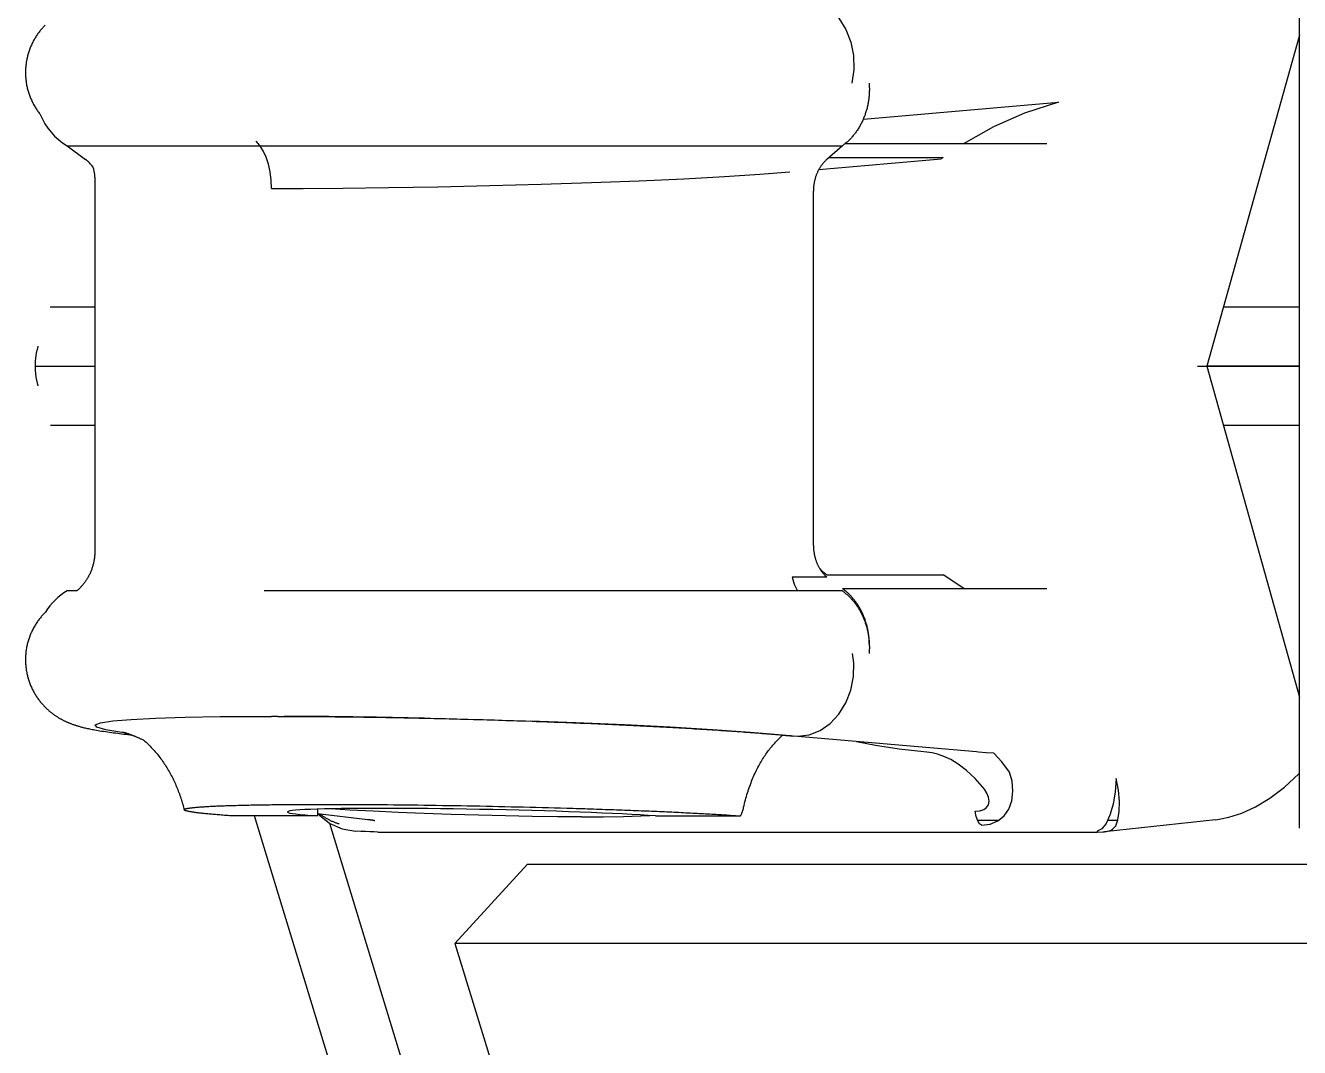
# Model space of a CAD drawing. Header units: millimetres. Extents: x 1084702 to 1166801, y 36632 to 124519.
# Drawn here: x 1098526 to 1098622.6, y 57763.4 to 57840.8 of the extents above; entities that cross this region are included whole.
import ezdxf

# ---------------------------------------------------------------- set-up
doc = ezdxf.new("R2010")
doc.units = ezdxf.units.MM
doc.header["$LTSCALE"] = 250
doc.linetypes.add('CENTER', pattern=[3, 2.5, -0.25, 0, -0.25])
doc.layers.get('0').update_dxf_attribs({"color": 255})

# ---------------------------------------------------------------- blocks, each defined once
blk = doc.blocks.new('PK65002M m platform_top')
at = {"linetype": 'Continuous'}
for p, q in [((-10405.421, 3631.677), (-10392.898, 3590.745)), ((-10408.082, 3600.402), (-10416.735, 3628.687)), ((-10398.569, 3591.281), (-10409.551, 3627.177)), ((-10475.925, 3600.402), (-10408.082, 3600.402)), ((-10408.082, 3600.402), (-10413.589, 3594.402)), ((-10413.589, 3594.402), (-10481.432, 3594.402)), ((-10465.702, 3591.031), (-10457.29, 3591.939)), ((-10402.24, 3591.965), (-10456.737, 3591.965)), ((-10472.067, 3591.676), (-10472.067, 3521.676)), ((-10457.532, 3591.066), (-10458.305, 3591.066)), ((-10447.671, 3591.066), (-10449.286, 3591.066)), ((-10423.286, 3590.745), (-10429.714, 3590.745)), ((-10399.295, 3591.326), (-10399.299, 3591.327)), ((-10399.277, 3591.321), (-10399.291, 3591.325)), ((-10398.386, 3591.135), (-10398.216, 3591.038)), ((-10398.216, 3591.038), (-10397.724, 3590.575)), ((-10397.675, 3590.227), (-10397.675, 3590.745)), ((-10397.675, 3590.745), (-10391.247, 3590.745)), ((-10415.626, 3590.126), (-10416.089, 3590.139)), ((-10415.161, 3590.113), (-10415.626, 3590.126)), ((-10414.694, 3590.1), (-10415.161, 3590.113)), ((-10414.224, 3590.088), (-10414.694, 3590.1)), ((-10413.755, 3590.076), (-10414.224, 3590.088)), ((-10413.284, 3590.064), (-10413.755, 3590.076)), ((-10412.812, 3590.053), (-10413.284, 3590.064)), ((-10412.339, 3590.042), (-10412.812, 3590.053)), ((-10411.866, 3590.031), (-10412.339, 3590.042)), ((-10411.391, 3590.021), (-10411.866, 3590.031)), ((-10410.916, 3590.011), (-10411.391, 3590.021)), ((-10410.442, 3590.001), (-10410.916, 3590.011)), ((-10409.967, 3589.991), (-10410.442, 3590.001)), ((-10409.492, 3589.982), (-10409.967, 3589.991)), ((-10409.018, 3589.973), (-10409.492, 3589.982)), ((-10408.544, 3589.965), (-10409.018, 3589.973)), ((-10408.071, 3589.957), (-10408.544, 3589.965)), ((-10407.599, 3589.949), (-10408.071, 3589.957)), ((-10407.128, 3589.941), (-10407.599, 3589.949)), ((-10406.659, 3589.934), (-10407.128, 3589.941)), ((-10406.192, 3589.927), (-10406.659, 3589.934)), ((-10405.726, 3589.921), (-10406.192, 3589.927)), ((-10405.262, 3589.915), (-10405.726, 3589.921)), ((-10404.801, 3589.909), (-10405.262, 3589.915)), ((-10404.342, 3589.904), (-10404.801, 3589.909)), ((-10403.885, 3589.899), (-10404.342, 3589.904)), ((-10403.432, 3589.894), (-10403.885, 3589.899)), ((-10402.981, 3589.89), (-10403.432, 3589.894)), ((-10397.739, 3590.576), (-10397.814, 3590.678)), ((-10447.595, 3585.901), (-10433.755, 3584.701)), ((-10433.635, 3584.689), (-10433.714, 3584.697)), ((-10433.467, 3584.673), (-10433.635, 3584.689)), ((-10433.468, 3584.686), (-10433.634, 3584.694)), ((-10433.468, 3584.673), (-10433.468, 3584.686)), ((-10433.468, 3584.671), (-10432.608, 3584.591)), ((-10433.293, 3584.656), (-10433.467, 3584.673)), ((-10432.608, 3584.591), (-10431.676, 3584.515)), ((-10383.152, 3584.461), (-10382.852, 3584.424)), ((-10383.051, 3584.433), (-10383.088, 3584.443)), ((-10383.017, 3584.424), (-10383.051, 3584.433)), ((-10382.987, 3584.416), (-10383.017, 3584.424)), ((-10382.961, 3584.41), (-10382.987, 3584.416)), ((-10382.94, 3584.405), (-10382.961, 3584.41)), ((-10382.923, 3584.401), (-10382.94, 3584.405)), ((-10382.911, 3584.398), (-10382.923, 3584.401)), ((-10382.905, 3584.397), (-10382.911, 3584.398)), ((-10382.905, 3584.397), (-10382.905, 3584.397)), ((-10413.091, 3583.541), (-10413.425, 3583.552)), ((-10409.086, 3583.419), (-10409.479, 3583.43)), ((-10405.753, 3583.337), (-10402.128, 3583.268)), ((-10405.373, 3583.329), (-10405.753, 3583.337)), ((-10402.128, 3583.268), (-10398.546, 3583.222)), ((-10401.732, 3583.262), (-10402.074, 3583.267)), ((-10398.506, 3583.221), (-10395.136, 3583.201)), ((-10394.667, 3583.2), (-10394.196, 3583.2)), ((-10381.217, 3583.693), (-10382.164, 3583.549)), ((-10465.037, 3556.676), (-10472.067, 3581.757)), ((-10438.864, 3575.38), (-10438.952, 3575.387)), ((-10437.44, 3573.529), (-10452.929, 3573.529)), ((-10446.646, 3573.529), (-10445.066, 3572.486)), ((-10437.44, 3573.699), (-10434.037, 3573.699)), ((-10434.037, 3573.699), (-10393.635, 3573.699)), ((-10379.433, 3573.699), (-10378.691, 3573.699)), ((-10436.259, 3572.486), (-10445.066, 3572.486)), ((-10436.259, 3572.656), (-10433.625, 3572.656)), ((-10380.798, 3542.643), (-10380.798, 3570.709)), ((-10435.24, 3570.255), (-10435.24, 3543.422)), ((-10472.067, 3561.176), (-10466.298, 3561.176)), ((-10380.798, 3561.177), (-10377.429, 3561.177)), ((-10472.067, 3531.595), (-10465.037, 3556.676)), ((-10472.067, 3556.676), (-10465.037, 3556.676)), ((-10465.037, 3556.676), (-10472.067, 3556.676)), ((-10465.037, 3556.675), (-10465.032, 3556.676)), ((-10464.331, 3556.676), (-10465.032, 3556.676)), ((-10376.297, 3556.677), (-10380.798, 3556.677)), ((-10466.298, 3552.176), (-10472.067, 3552.176)), ((-10377.426, 3552.177), (-10380.798, 3552.177)), ((-10435.661, 3541.77), (-10444.913, 3540.967)), ((-10445.066, 3540.866), (-10444.913, 3540.967)), ((-10436.434, 3540.866), (-10445.066, 3540.866)), ((-10437.44, 3539.978), (-10436.259, 3541.021)), ((-10378.691, 3539.978), (-10380.084, 3541.021)), ((-10437.642, 3539.823), (-10452.929, 3539.823)), ((-10437.265, 3539.978), (-10437.44, 3539.978)), ((-10393.635, 3539.978), (-10437.265, 3539.978)), ((-10393.319, 3539.978), (-10393.635, 3539.978)), ((-10379.767, 3539.978), (-10393.319, 3539.978)), ((-10378.691, 3539.978), (-10379.767, 3539.978)), ((-10439.024, 3537.958), (-10453.807, 3536.676))]:
    blk.add_line(p, q, dxfattribs=at)
for points in [[(-10457.898, 3591.746), (-10458.142, 3591.49), (-10458.316, 3591.038), (-10458.411, 3590.416), (-10458.421, 3589.657), (-10458.347, 3588.802), (-10458.191, 3587.898)], [(-10458.191, 3587.898), (-10458.109, 3588.912), (-10457.944, 3589.859), (-10457.709, 3590.678), (-10457.419, 3591.315), (-10457.092, 3591.729), (-10456.75, 3591.893)], [(-10457.29, 3591.939), (-10457.459, 3591.916), (-10457.646, 3591.873), (-10457.802, 3591.814), (-10457.897, 3591.746)], [(-10456.737, 3591.965), (-10457.159, 3591.951), (-10457.29, 3591.939)], [(-10456.515, 3591.965), (-10456.702, 3591.96), (-10456.793, 3591.949), (-10456.823, 3591.934), (-10456.807, 3591.915), (-10456.75, 3591.893)], [(-10402.24, 3591.965), (-10401.961, 3591.96), (-10401.646, 3591.949), (-10401.314, 3591.934), (-10400.947, 3591.915), (-10400.546, 3591.893)], [(-10397.814, 3590.678), (-10398.611, 3591.315), (-10399.542, 3591.729), (-10400.546, 3591.893)], [(-10465.702, 3591.031), (-10465.847, 3591.013), (-10466.724, 3590.842), (-10467.693, 3590.526), (-10468.739, 3590.046), (-10469.829, 3589.391), (-10470.926, 3588.563), (-10472.007, 3587.56)], [(-10447.968, 3591.439), (-10448.633, 3591.359), (-10449.218, 3591.121), (-10449.693, 3590.738), (-10450.041, 3590.237), (-10450.27, 3589.605), (-10450.354, 3588.873), (-10450.289, 3588.119), (-10450.107, 3587.418)], [(-10447.968, 3591.439), (-10447.823, 3591.347), (-10447.691, 3591.127), (-10447.581, 3590.795), (-10447.501, 3590.372)], [(-10429.714, 3590.745), (-10429.732, 3590.713), (-10429.749, 3590.681), (-10429.766, 3590.649), (-10429.782, 3590.616), (-10429.797, 3590.583), (-10429.812, 3590.549), (-10429.827, 3590.515), (-10429.841, 3590.481), (-10429.854, 3590.447), (-10429.867, 3590.412), (-10429.879, 3590.377), (-10429.891, 3590.342), (-10429.902, 3590.306), (-10429.913, 3590.271), (-10429.923, 3590.235), (-10429.932, 3590.198), (-10429.941, 3590.162), (-10429.949, 3590.125), (-10429.957, 3590.088)], [(-10416.089, 3590.139), (-10416.549, 3590.152), (-10416.778, 3590.159), (-10417.006, 3590.165), (-10417.234, 3590.172), (-10417.46, 3590.179), (-10417.686, 3590.186), (-10417.911, 3590.193), (-10418.135, 3590.2), (-10418.358, 3590.208), (-10418.58, 3590.215), (-10418.801, 3590.222), (-10419.021, 3590.23), (-10419.24, 3590.237), (-10419.458, 3590.244), (-10419.675, 3590.252), (-10419.891, 3590.259), (-10420.106, 3590.267), (-10420.32, 3590.275), (-10420.533, 3590.282), (-10420.744, 3590.29), (-10420.954, 3590.298), (-10421.163, 3590.306), (-10421.371, 3590.314), (-10421.577, 3590.322), (-10421.783, 3590.33), (-10421.986, 3590.338), (-10422.189, 3590.346), (-10422.39, 3590.354), (-10422.59, 3590.362), (-10422.788, 3590.37), (-10422.985, 3590.378), (-10423.181, 3590.386), (-10423.375, 3590.395), (-10423.568, 3590.403), (-10423.759, 3590.411), (-10423.948, 3590.42), (-10424.136, 3590.428), (-10424.323, 3590.437), (-10424.507, 3590.445), (-10424.691, 3590.454), (-10424.872, 3590.462), (-10425.052, 3590.471), (-10425.23, 3590.479), (-10425.407, 3590.488), (-10425.582, 3590.497), (-10425.755, 3590.505), (-10425.926, 3590.514), (-10426.096, 3590.523), (-10426.264, 3590.532), (-10426.43, 3590.54), (-10426.594, 3590.549), (-10426.757, 3590.558), (-10426.917, 3590.567), (-10427.076, 3590.575), (-10427.233, 3590.584), (-10427.388, 3590.593), (-10427.541, 3590.602), (-10427.692, 3590.611), (-10427.841, 3590.62), (-10427.988, 3590.629), (-10428.133, 3590.638), (-10428.276, 3590.647), (-10428.417, 3590.655), (-10428.556, 3590.664), (-10428.693, 3590.673), (-10428.828, 3590.682), (-10428.961, 3590.691), (-10429.092, 3590.7), (-10429.221, 3590.709), (-10429.347, 3590.718), (-10429.472, 3590.727), (-10429.594, 3590.736), (-10429.714, 3590.745)], [(-10417.67, 3590.807), (-10419.349, 3590.8), (-10420.851, 3590.779), (-10422.157, 3590.744), (-10422.841, 3590.714)], [(-10417.67, 3590.807), (-10415.849, 3590.8), (-10413.921, 3590.779), (-10411.912, 3590.744), (-10409.856, 3590.696), (-10407.789, 3590.636), (-10405.751, 3590.565), (-10403.773, 3590.484), (-10401.887, 3590.393), (-10400.127, 3590.296), (-10398.661, 3590.202)], [(-10401.867, 3591.058), (-10401.906, 3591.065), (-10401.923, 3591.068), (-10401.938, 3591.07), (-10401.952, 3591.073), (-10401.964, 3591.075), (-10401.975, 3591.077), (-10401.984, 3591.079), (-10401.992, 3591.08), (-10401.999, 3591.082), (-10402.004, 3591.083), (-10402.008, 3591.084), (-10402.011, 3591.084), (-10402.013, 3591.085), (-10402.013, 3591.085)], [(-10397.675, 3590.569), (-10401.48, 3591.007), (-10401.522, 3591.012), (-10401.562, 3591.017), (-10401.601, 3591.021), (-10401.638, 3591.026), (-10401.672, 3591.031), (-10401.706, 3591.035), (-10401.737, 3591.039), (-10401.767, 3591.043), (-10401.794, 3591.047), (-10401.82, 3591.051), (-10401.844, 3591.055), (-10401.867, 3591.058)], [(-10397.862, 3590.591), (-10397.892, 3590.615), (-10397.939, 3590.652), (-10397.987, 3590.688), (-10398.035, 3590.723), (-10398.082, 3590.757), (-10398.128, 3590.789), (-10398.174, 3590.819), (-10398.22, 3590.849), (-10398.268, 3590.879), (-10398.316, 3590.909), (-10398.366, 3590.938), (-10398.416, 3590.967), (-10398.467, 3590.995), (-10398.519, 3591.023), (-10398.572, 3591.05), (-10398.626, 3591.077), (-10398.681, 3591.103), (-10398.736, 3591.128), (-10398.79, 3591.152), (-10398.844, 3591.174), (-10398.897, 3591.196), (-10398.95, 3591.216), (-10399.004, 3591.236), (-10399.058, 3591.254), (-10399.112, 3591.272), (-10399.167, 3591.289), (-10399.222, 3591.305), (-10399.277, 3591.321)], [(-10391.247, 3590.745), (-10391.119, 3590.736), (-10390.993, 3590.727), (-10390.869, 3590.718), (-10390.747, 3590.709), (-10390.627, 3590.7), (-10390.509, 3590.691), (-10390.393, 3590.682), (-10390.28, 3590.673), (-10390.169, 3590.664), (-10390.06, 3590.655), (-10389.953, 3590.647), (-10389.848, 3590.638), (-10389.745, 3590.629), (-10389.645, 3590.62), (-10389.547, 3590.611), (-10389.451, 3590.602), (-10389.358, 3590.593), (-10389.267, 3590.584), (-10389.178, 3590.575), (-10389.091, 3590.567), (-10389.007, 3590.558), (-10388.925, 3590.549), (-10388.845, 3590.54), (-10388.767, 3590.532), (-10388.692, 3590.523), (-10388.62, 3590.514), (-10388.549, 3590.505), (-10388.482, 3590.497), (-10388.416, 3590.488), (-10388.353, 3590.479), (-10388.292, 3590.471), (-10388.234, 3590.462), (-10388.178, 3590.454), (-10388.124, 3590.445), (-10388.073, 3590.437), (-10388.025, 3590.428), (-10387.978, 3590.42), (-10387.935, 3590.411), (-10387.893, 3590.403), (-10387.854, 3590.395), (-10387.818, 3590.386), (-10387.784, 3590.378), (-10387.753, 3590.37), (-10387.724, 3590.362), (-10387.697, 3590.354), (-10387.673, 3590.346), (-10387.652, 3590.338), (-10387.633, 3590.33), (-10387.616, 3590.322), (-10387.602, 3590.314), (-10387.59, 3590.306), (-10387.581, 3590.298), (-10387.575, 3590.29), (-10387.571, 3590.282)], [(-10447.501, 3590.372), (-10447.851, 3590.345), (-10448.143, 3590.251), (-10448.36, 3590.097), (-10448.495, 3589.892), (-10448.548, 3589.631), (-10448.508, 3589.329), (-10448.382, 3589.015), (-10448.195, 3588.723)], [(-10429.957, 3590.088), (-10429.989, 3589.947), (-10430.022, 3589.807), (-10430.056, 3589.668), (-10430.092, 3589.531), (-10430.129, 3589.395), (-10430.167, 3589.26), (-10430.206, 3589.126), (-10430.246, 3588.994), (-10430.288, 3588.863), (-10430.331, 3588.733), (-10430.375, 3588.605), (-10430.42, 3588.478), (-10430.466, 3588.352), (-10430.513, 3588.228), (-10430.561, 3588.105), (-10430.61, 3587.983), (-10430.661, 3587.864), (-10430.712, 3587.745), (-10430.764, 3587.628), (-10430.817, 3587.513), (-10430.871, 3587.399), (-10430.926, 3587.287), (-10430.981, 3587.176), (-10431.038, 3587.067), (-10431.095, 3586.959), (-10431.153, 3586.853), (-10431.212, 3586.749), (-10431.271, 3586.646), (-10431.332, 3586.545), (-10431.393, 3586.445), (-10431.455, 3586.347), (-10431.517, 3586.251), (-10431.58, 3586.156), (-10431.644, 3586.063), (-10431.708, 3585.971), (-10431.773, 3585.882), (-10431.839, 3585.793), (-10431.904, 3585.706), (-10431.971, 3585.622), (-10432.038, 3585.538), (-10432.105, 3585.456), (-10432.173, 3585.376), (-10432.241, 3585.298), (-10432.31, 3585.221), (-10432.379, 3585.146), (-10432.448, 3585.072), (-10432.518, 3585), (-10432.589, 3584.93), (-10432.66, 3584.86), (-10432.731, 3584.793), (-10432.802, 3584.727), (-10432.874, 3584.663), (-10432.921, 3584.622)], [(-10398.279, 3589.867), (-10398.481, 3589.867), (-10398.684, 3589.867), (-10398.888, 3589.868), (-10399.094, 3589.868), (-10399.301, 3589.868), (-10399.509, 3589.869), (-10399.718, 3589.869), (-10399.928, 3589.87), (-10400.14, 3589.871), (-10400.352, 3589.872), (-10400.566, 3589.873), (-10400.781, 3589.874), (-10400.996, 3589.875), (-10401.213, 3589.876), (-10401.431, 3589.878), (-10401.65, 3589.879), (-10401.869, 3589.881), (-10402.09, 3589.882), (-10402.312, 3589.884), (-10402.534, 3589.886), (-10402.757, 3589.888), (-10402.981, 3589.89)], [(-10388.474, 3590.088), (-10388.542, 3590.082), (-10388.612, 3590.076), (-10388.684, 3590.07), (-10388.759, 3590.064), (-10388.836, 3590.059), (-10388.915, 3590.053), (-10388.997, 3590.047), (-10389.081, 3590.042), (-10389.168, 3590.037), (-10389.256, 3590.031), (-10389.347, 3590.026), (-10389.44, 3590.021), (-10389.536, 3590.016), (-10389.633, 3590.011), (-10389.733, 3590.006), (-10389.836, 3590.001), (-10389.94, 3589.996), (-10390.047, 3589.991), (-10390.156, 3589.987), (-10390.267, 3589.982), (-10390.38, 3589.978), (-10390.495, 3589.973), (-10390.613, 3589.969), (-10390.732, 3589.965), (-10390.854, 3589.961), (-10390.978, 3589.957), (-10391.104, 3589.953), (-10391.232, 3589.949), (-10391.362, 3589.945), (-10391.494, 3589.941), (-10391.628, 3589.938), (-10391.765, 3589.934), (-10391.903, 3589.931), (-10392.043, 3589.927), (-10392.185, 3589.924), (-10392.33, 3589.921), (-10392.476, 3589.918), (-10392.624, 3589.915), (-10392.774, 3589.912), (-10392.926, 3589.909), (-10393.08, 3589.906), (-10393.235, 3589.904), (-10393.393, 3589.901), (-10393.552, 3589.899), (-10393.713, 3589.896), (-10393.876, 3589.894), (-10394.041, 3589.892), (-10394.208, 3589.89), (-10394.376, 3589.888), (-10394.546, 3589.886), (-10394.717, 3589.884), (-10394.891, 3589.882), (-10395.066, 3589.881), (-10395.243, 3589.879), (-10395.421, 3589.878), (-10395.601, 3589.876), (-10395.783, 3589.875), (-10395.966, 3589.874), (-10396.15, 3589.873), (-10396.337, 3589.872), (-10396.524, 3589.871), (-10396.714, 3589.87), (-10396.904, 3589.869), (-10397.097, 3589.869), (-10397.29, 3589.868), (-10397.485, 3589.868), (-10397.682, 3589.868), (-10397.879, 3589.867), (-10398.079, 3589.867), (-10398.279, 3589.867)], [(-10387.571, 3590.282), (-10387.569, 3590.275), (-10387.57, 3590.267), (-10387.574, 3590.259), (-10387.58, 3590.252), (-10387.588, 3590.244), (-10387.599, 3590.237), (-10387.613, 3590.23), (-10387.629, 3590.222), (-10387.648, 3590.215), (-10387.669, 3590.208), (-10387.692, 3590.2), (-10387.718, 3590.193), (-10387.747, 3590.186), (-10387.778, 3590.179), (-10387.812, 3590.172), (-10387.848, 3590.165), (-10387.886, 3590.159), (-10387.927, 3590.152), (-10387.971, 3590.145), (-10388.017, 3590.139), (-10388.066, 3590.132), (-10388.117, 3590.126), (-10388.17, 3590.119), (-10388.226, 3590.113), (-10388.284, 3590.106), (-10388.345, 3590.1), (-10388.408, 3590.094), (-10388.474, 3590.088)], [(-10384.526, 3585.028), (-10384.598, 3585.091), (-10384.679, 3585.164), (-10384.759, 3585.239), (-10384.838, 3585.314), (-10384.917, 3585.391), (-10384.995, 3585.469), (-10385.072, 3585.549), (-10385.148, 3585.63), (-10385.223, 3585.712), (-10385.298, 3585.795), (-10385.372, 3585.88), (-10385.445, 3585.965), (-10385.517, 3586.052), (-10385.588, 3586.14), (-10385.658, 3586.229), (-10385.727, 3586.319), (-10385.796, 3586.411), (-10385.863, 3586.503), (-10385.93, 3586.596), (-10385.995, 3586.691), (-10386.06, 3586.786), (-10386.123, 3586.882), (-10386.185, 3586.979), (-10386.247, 3587.078), (-10386.307, 3587.177), (-10386.367, 3587.276), (-10386.425, 3587.377), (-10386.482, 3587.479), (-10386.538, 3587.581), (-10386.593, 3587.684), (-10386.647, 3587.788), (-10386.7, 3587.892), (-10386.751, 3587.998), (-10386.802, 3588.104), (-10386.851, 3588.21), (-10386.899, 3588.317), (-10386.946, 3588.425), (-10386.992, 3588.533), (-10387.037, 3588.641), (-10387.081, 3588.751), (-10387.123, 3588.86), (-10387.165, 3588.97), (-10387.205, 3589.081), (-10387.244, 3589.191), (-10387.282, 3589.303), (-10387.319, 3589.414), (-10387.354, 3589.526), (-10387.389, 3589.638), (-10387.422, 3589.75), (-10387.454, 3589.863), (-10387.485, 3589.975), (-10387.515, 3590.088)], [(-10448.195, 3588.723), (-10447.507, 3587.912), (-10446.843, 3587.29), (-10446.219, 3586.821), (-10445.643, 3586.476), (-10445.121, 3586.233), (-10444.652, 3586.069), (-10444.229, 3585.969), (-10443.846, 3585.918)], [(-10450.107, 3587.418), (-10449.505, 3586.635), (-10448.914, 3585.995)], [(-10448.914, 3585.995), (-10448.336, 3585.958), (-10447.739, 3585.914), (-10447.596, 3585.901)], [(-10443.846, 3585.918), (-10441.75, 3585.692), (-10439.941, 3585.402), (-10438.496, 3585.122)], [(-10383.088, 3584.443), (-10383.128, 3584.455), (-10383.15, 3584.461), (-10383.172, 3584.467), (-10383.194, 3584.474), (-10383.218, 3584.481), (-10383.242, 3584.488), (-10383.266, 3584.496), (-10383.292, 3584.504), (-10383.318, 3584.512), (-10383.344, 3584.521), (-10383.371, 3584.53), (-10383.399, 3584.539), (-10383.428, 3584.549), (-10383.457, 3584.559), (-10383.486, 3584.569), (-10383.516, 3584.58), (-10383.547, 3584.591), (-10383.578, 3584.603), (-10383.611, 3584.615), (-10383.643, 3584.627), (-10383.677, 3584.64), (-10383.711, 3584.653), (-10383.745, 3584.667), (-10383.781, 3584.681), (-10383.817, 3584.695), (-10383.854, 3584.711), (-10383.891, 3584.726), (-10383.929, 3584.742), (-10383.968, 3584.759), (-10384.008, 3584.776), (-10384.048, 3584.794), (-10384.089, 3584.813), (-10384.131, 3584.832), (-10384.174, 3584.852), (-10384.217, 3584.873), (-10384.262, 3584.894), (-10384.307, 3584.916), (-10384.353, 3584.939), (-10384.4, 3584.963), (-10384.449, 3584.987), (-10384.498, 3585.013), (-10384.526, 3585.028)], [(-10434.058, 3584.713), (-10434.923, 3584.601), (-10435.754, 3584.273), (-10436.518, 3583.743), (-10437.178, 3583.036), (-10437.706, 3582.184), (-10438.08, 3581.221), (-10438.282, 3580.194), (-10438.304, 3579.146), (-10438.195, 3578.441)], [(-10433.634, 3584.694), (-10433.551, 3584.68), (-10433.468, 3584.671)], [(-10433.468, 3584.686), (-10432.605, 3584.6), (-10431.676, 3584.515)], [(-10432.843, 3584.615), (-10432.996, 3584.629), (-10433.146, 3584.642), (-10433.293, 3584.656)], [(-10432.208, 3584.559), (-10432.369, 3584.573), (-10432.529, 3584.587), (-10432.687, 3584.601), (-10432.843, 3584.615)], [(-10431.528, 3584.502), (-10431.701, 3584.516), (-10431.871, 3584.53), (-10432.04, 3584.544), (-10432.205, 3584.558)], [(-10431.676, 3584.518), (-10431.072, 3584.47), (-10430.441, 3584.424)], [(-10413.425, 3583.552), (-10413.942, 3583.57), (-10414.225, 3583.58), (-10414.507, 3583.59), (-10414.789, 3583.6), (-10415.07, 3583.61), (-10415.351, 3583.62), (-10415.631, 3583.631), (-10415.911, 3583.641), (-10416.19, 3583.652), (-10416.468, 3583.663), (-10416.746, 3583.674), (-10417.023, 3583.685), (-10417.298, 3583.696), (-10417.573, 3583.707), (-10417.847, 3583.718), (-10418.12, 3583.729), (-10418.393, 3583.741), (-10418.664, 3583.752), (-10418.935, 3583.764), (-10419.204, 3583.776), (-10419.473, 3583.788), (-10419.741, 3583.8), (-10420.007, 3583.812), (-10420.273, 3583.824), (-10420.537, 3583.836), (-10420.8, 3583.848), (-10421.062, 3583.86), (-10421.323, 3583.873), (-10421.582, 3583.885), (-10421.84, 3583.898), (-10422.096, 3583.911), (-10422.351, 3583.923), (-10422.606, 3583.936), (-10422.858, 3583.949), (-10423.11, 3583.962), (-10423.36, 3583.975), (-10423.608, 3583.988), (-10423.855, 3584.001), (-10424.101, 3584.014), (-10424.345, 3584.028), (-10424.587, 3584.041), (-10424.828, 3584.054), (-10425.067, 3584.068), (-10425.304, 3584.081), (-10425.54, 3584.095), (-10425.774, 3584.108), (-10426.006, 3584.122), (-10426.237, 3584.136), (-10426.465, 3584.149), (-10426.692, 3584.163), (-10426.918, 3584.177), (-10427.141, 3584.191), (-10427.362, 3584.205), (-10427.582, 3584.219), (-10427.799, 3584.233), (-10428.015, 3584.247), (-10428.228, 3584.261), (-10428.44, 3584.275), (-10428.649, 3584.289), (-10428.856, 3584.303), (-10429.061, 3584.317), (-10429.264, 3584.331), (-10429.465, 3584.345), (-10429.664, 3584.36), (-10429.861, 3584.374), (-10430.056, 3584.388), (-10430.248, 3584.402), (-10430.438, 3584.417), (-10430.626, 3584.431), (-10430.811, 3584.445), (-10430.994, 3584.459), (-10431.174, 3584.473), (-10431.352, 3584.488), (-10431.528, 3584.502)], [(-10430.441, 3584.424), (-10427.586, 3584.223), (-10424.392, 3584.032), (-10420.936, 3583.855), (-10417.23, 3583.693), (-10413.795, 3583.566)], [(-10377.059, 3575.302), (-10377.013, 3575.349), (-10376.963, 3575.399), (-10376.914, 3575.451), (-10376.865, 3575.504), (-10376.817, 3575.558), (-10376.769, 3575.614), (-10376.721, 3575.67), (-10376.674, 3575.727), (-10376.628, 3575.786), (-10376.582, 3575.845), (-10376.537, 3575.905), (-10376.492, 3575.967), (-10376.448, 3576.029), (-10376.405, 3576.092), (-10376.363, 3576.156), (-10376.322, 3576.221), (-10376.281, 3576.287), (-10376.241, 3576.353), (-10376.202, 3576.421), (-10376.165, 3576.489), (-10376.128, 3576.558), (-10376.092, 3576.627), (-10376.057, 3576.697), (-10376.023, 3576.768), (-10375.99, 3576.84), (-10375.959, 3576.912), (-10375.928, 3576.984), (-10375.898, 3577.058), (-10375.87, 3577.131), (-10375.843, 3577.205), (-10375.817, 3577.28), (-10375.792, 3577.355), (-10375.768, 3577.431), (-10375.745, 3577.507), (-10375.724, 3577.583), (-10375.703, 3577.66), (-10375.684, 3577.737), (-10375.666, 3577.815), (-10375.65, 3577.892), (-10375.634, 3577.97), (-10375.62, 3578.049), (-10375.607, 3578.127), (-10375.595, 3578.206), (-10375.584, 3578.285), (-10375.575, 3578.364), (-10375.567, 3578.443), (-10375.56, 3578.522), (-10375.555, 3578.602), (-10375.55, 3578.681), (-10375.547, 3578.761), (-10375.546, 3578.84), (-10375.545, 3578.92), (-10375.546, 3579), (-10375.548, 3579.079), (-10375.551, 3579.159), (-10375.555, 3579.238), (-10375.561, 3579.318), (-10375.568, 3579.397), (-10375.576, 3579.476), (-10375.586, 3579.555), (-10375.596, 3579.634), (-10375.608, 3579.713), (-10375.621, 3579.791), (-10375.636, 3579.869), (-10375.651, 3579.947), (-10375.668, 3580.024), (-10375.686, 3580.102), (-10375.705, 3580.179), (-10375.726, 3580.255), (-10375.747, 3580.331), (-10375.77, 3580.407), (-10375.794, 3580.483), (-10375.819, 3580.557), (-10375.845, 3580.632), (-10375.872, 3580.706), (-10375.901, 3580.779), (-10375.93, 3580.852), (-10375.961, 3580.924), (-10375.993, 3580.996), (-10376.025, 3581.067), (-10376.059, 3581.137), (-10376.093, 3581.207), (-10376.129, 3581.276), (-10376.166, 3581.344), (-10376.203, 3581.411), (-10376.241, 3581.478), (-10376.281, 3581.544), (-10376.321, 3581.608), (-10376.362, 3581.672), (-10376.403, 3581.736), (-10376.445, 3581.798), (-10376.488, 3581.859), (-10376.532, 3581.919), (-10376.576, 3581.978), (-10376.621, 3582.037), (-10376.666, 3582.094), (-10376.712, 3582.15), (-10376.758, 3582.205), (-10376.804, 3582.258), (-10376.851, 3582.311), (-10376.898, 3582.363), (-10376.945, 3582.413), (-10376.992, 3582.462), (-10377.04, 3582.51), (-10377.087, 3582.557), (-10377.135, 3582.603), (-10377.182, 3582.647), (-10377.23, 3582.691), (-10377.277, 3582.733), (-10377.324, 3582.774), (-10377.372, 3582.815), (-10377.419, 3582.854), (-10377.465, 3582.892), (-10377.512, 3582.929), (-10377.559, 3582.965), (-10377.605, 3583), (-10377.651, 3583.034), (-10377.697, 3583.067), (-10377.743, 3583.099), (-10377.788, 3583.131), (-10377.834, 3583.162), (-10377.879, 3583.191), (-10377.923, 3583.22), (-10377.967, 3583.248), (-10378.011, 3583.276), (-10378.055, 3583.302), (-10378.098, 3583.328), (-10378.141, 3583.353), (-10378.183, 3583.377), (-10378.226, 3583.401), (-10378.268, 3583.424), (-10378.31, 3583.446), (-10378.352, 3583.468), (-10378.394, 3583.49), (-10378.435, 3583.511), (-10378.477, 3583.532), (-10378.519, 3583.552), (-10378.561, 3583.572), (-10378.603, 3583.592), (-10378.645, 3583.611), (-10378.687, 3583.63), (-10378.73, 3583.648), (-10378.772, 3583.667), (-10378.816, 3583.685), (-10378.859, 3583.703), (-10378.903, 3583.72), (-10378.947, 3583.738), (-10378.992, 3583.755), (-10379.038, 3583.772), (-10379.084, 3583.789), (-10379.13, 3583.806), (-10379.177, 3583.822), (-10379.226, 3583.839), (-10379.275, 3583.856), (-10379.326, 3583.872), (-10379.378, 3583.889), (-10379.431, 3583.905), (-10379.486, 3583.922), (-10379.543, 3583.939), (-10379.602, 3583.956), (-10379.663, 3583.973), (-10379.726, 3583.99), (-10379.791, 3584.008), (-10379.857, 3584.025), (-10379.925, 3584.042), (-10379.996, 3584.059), (-10380.07, 3584.076), (-10380.147, 3584.094), (-10380.227, 3584.112), (-10380.31, 3584.13), (-10380.399, 3584.148), (-10380.493, 3584.167), (-10380.592, 3584.187), (-10380.697, 3584.207), (-10380.806, 3584.227), (-10380.92, 3584.247), (-10381.04, 3584.268), (-10381.167, 3584.289), (-10381.303, 3584.311), (-10381.447, 3584.334), (-10381.598, 3584.356), (-10381.752, 3584.379), (-10381.905, 3584.401), (-10382.059, 3584.422), (-10382.211, 3584.442), (-10382.364, 3584.462), (-10382.518, 3584.482), (-10382.673, 3584.501), (-10382.829, 3584.52), (-10382.987, 3584.539), (-10383.145, 3584.557), (-10383.305, 3584.575), (-10383.466, 3584.593), (-10383.588, 3584.606)], [(-10383.099, 3584.446), (-10383.066, 3584.443), (-10383.016, 3584.438), (-10382.963, 3584.434), (-10382.852, 3584.424)], [(-10382.852, 3584.424), (-10381.634, 3584.223), (-10380.953, 3584.032), (-10380.814, 3583.855), (-10381.217, 3583.693)], [(-10409.479, 3583.43), (-10409.946, 3583.443), (-10410.233, 3583.451), (-10410.519, 3583.46), (-10410.806, 3583.468), (-10411.092, 3583.477), (-10411.378, 3583.486), (-10411.664, 3583.495), (-10411.95, 3583.503), (-10412.236, 3583.513), (-10412.522, 3583.522), (-10412.807, 3583.531), (-10413.091, 3583.541)], [(-10405.753, 3583.337), (-10406.225, 3583.348), (-10406.51, 3583.354), (-10406.796, 3583.361), (-10407.081, 3583.368), (-10407.367, 3583.375), (-10407.653, 3583.382), (-10407.94, 3583.389), (-10408.226, 3583.396), (-10408.513, 3583.404), (-10408.8, 3583.411), (-10409.086, 3583.419)], [(-10402.074, 3583.267), (-10402.284, 3583.27), (-10402.562, 3583.275), (-10402.84, 3583.28), (-10403.119, 3583.285), (-10403.399, 3583.29), (-10403.68, 3583.295), (-10403.961, 3583.3), (-10404.242, 3583.306), (-10404.524, 3583.311), (-10404.807, 3583.317), (-10405.09, 3583.323), (-10405.373, 3583.329)], [(-10398.506, 3583.221), (-10398.755, 3583.224), (-10399.02, 3583.226), (-10399.287, 3583.229), (-10399.555, 3583.232), (-10399.824, 3583.235), (-10400.094, 3583.239), (-10400.365, 3583.242), (-10400.637, 3583.246), (-10400.909, 3583.25), (-10401.183, 3583.253), (-10401.457, 3583.257), (-10401.732, 3583.262)], [(-10394.667, 3583.2), (-10395.166, 3583.201), (-10395.414, 3583.202), (-10395.663, 3583.202), (-10395.913, 3583.203), (-10396.165, 3583.204), (-10396.419, 3583.206), (-10396.673, 3583.207), (-10396.929, 3583.209), (-10397.186, 3583.21), (-10397.445, 3583.212), (-10397.704, 3583.214), (-10397.965, 3583.216), (-10398.227, 3583.219), (-10398.49, 3583.221)], [(-10393.28, 3583.201), (-10393.735, 3583.2), (-10394.196, 3583.2)], [(-10382.164, 3583.549), (-10383.555, 3583.433), (-10385.384, 3583.339), (-10387.65, 3583.268), (-10390.306, 3583.221), (-10393.28, 3583.201)], [(-10439.478, 3577.828), (-10439.48, 3577.904), (-10439.48, 3577.981), (-10439.479, 3578.058), (-10439.478, 3578.135), (-10439.475, 3578.212)], [(-10439.475, 3578.212), (-10439.471, 3578.288), (-10439.467, 3578.365), (-10439.461, 3578.441)], [(-10439.479, 3577.889), (-10439.479, 3577.889), (-10439.48, 3577.812), (-10439.479, 3577.736), (-10439.478, 3577.659), (-10439.476, 3577.583), (-10439.472, 3577.506), (-10439.468, 3577.43), (-10439.463, 3577.354), (-10439.456, 3577.277), (-10439.449, 3577.201), (-10439.441, 3577.125), (-10439.431, 3577.049), (-10439.421, 3576.974), (-10439.41, 3576.898), (-10439.398, 3576.823), (-10439.384, 3576.748), (-10439.37, 3576.673), (-10439.355, 3576.599), (-10439.339, 3576.525), (-10439.322, 3576.451), (-10439.304, 3576.377), (-10439.285, 3576.303), (-10439.265, 3576.23), (-10439.244, 3576.158), (-10439.222, 3576.086), (-10439.199, 3576.014), (-10439.175, 3575.942), (-10439.151, 3575.871), (-10439.125, 3575.801), (-10439.098, 3575.73), (-10439.071, 3575.661), (-10439.043, 3575.592), (-10439.013, 3575.523), (-10438.983, 3575.455), (-10438.952, 3575.388)], [(-10438.854, 3575.359), (-10438.888, 3575.425), (-10438.92, 3575.491), (-10438.952, 3575.558), (-10438.983, 3575.626), (-10439.013, 3575.694), (-10439.043, 3575.762), (-10439.071, 3575.831), (-10439.098, 3575.9), (-10439.125, 3575.97), (-10439.15, 3576.04), (-10439.175, 3576.111), (-10439.198, 3576.182), (-10439.221, 3576.254), (-10439.243, 3576.326), (-10439.264, 3576.398), (-10439.284, 3576.471), (-10439.303, 3576.545), (-10439.321, 3576.618), (-10439.338, 3576.692), (-10439.354, 3576.766), (-10439.37, 3576.841), (-10439.384, 3576.915), (-10439.397, 3576.99), (-10439.409, 3577.065), (-10439.421, 3577.141), (-10439.431, 3577.217), (-10439.44, 3577.293), (-10439.449, 3577.369), (-10439.456, 3577.445), (-10439.463, 3577.521), (-10439.468, 3577.598), (-10439.472, 3577.674), (-10439.476, 3577.751), (-10439.478, 3577.828)], [(-10438.952, 3575.388), (-10438.921, 3575.321), (-10438.888, 3575.255), (-10438.855, 3575.19), (-10438.82, 3575.125), (-10438.785, 3575.061), (-10438.749, 3574.997), (-10438.712, 3574.934), (-10438.675, 3574.872), (-10438.636, 3574.81), (-10438.597, 3574.749), (-10438.557, 3574.689), (-10438.516, 3574.629), (-10438.474, 3574.57), (-10438.432, 3574.512), (-10438.389, 3574.455), (-10438.345, 3574.399), (-10438.301, 3574.343), (-10438.255, 3574.288), (-10438.209, 3574.234), (-10438.162, 3574.18), (-10438.115, 3574.128), (-10438.066, 3574.076), (-10438.018, 3574.026), (-10437.968, 3573.976), (-10437.918, 3573.927), (-10437.867, 3573.879), (-10437.816, 3573.832), (-10437.764, 3573.786), (-10437.711, 3573.74), (-10437.658, 3573.696), (-10437.604, 3573.653), (-10437.55, 3573.61), (-10437.495, 3573.569), (-10437.44, 3573.529)], [(-10437.44, 3573.699), (-10437.495, 3573.74), (-10437.55, 3573.781), (-10437.604, 3573.823), (-10437.657, 3573.866), (-10437.71, 3573.91), (-10437.763, 3573.955), (-10437.815, 3574.001), (-10437.866, 3574.048), (-10437.916, 3574.096), (-10437.966, 3574.145), (-10438.016, 3574.194), (-10438.065, 3574.245), (-10438.113, 3574.296), (-10438.16, 3574.349), (-10438.207, 3574.402), (-10438.253, 3574.456), (-10438.298, 3574.511), (-10438.343, 3574.567), (-10438.387, 3574.623), (-10438.43, 3574.68), (-10438.473, 3574.738), (-10438.514, 3574.797), (-10438.555, 3574.857), (-10438.595, 3574.917), (-10438.635, 3574.978), (-10438.673, 3575.04), (-10438.711, 3575.102), (-10438.748, 3575.165), (-10438.784, 3575.229), (-10438.819, 3575.294), (-10438.854, 3575.359)], [(-10433.625, 3572.656), (-10433.771, 3573.187), (-10434.037, 3573.699)], [(-10380.798, 3570.709), (-10380.798, 3570.771), (-10380.796, 3570.837), (-10380.794, 3570.903), (-10380.79, 3570.969), (-10380.785, 3571.034), (-10380.779, 3571.1), (-10380.772, 3571.166), (-10380.764, 3571.231), (-10380.754, 3571.297), (-10380.744, 3571.362), (-10380.733, 3571.427), (-10380.72, 3571.492), (-10380.707, 3571.556), (-10380.692, 3571.62), (-10380.676, 3571.684), (-10380.66, 3571.748), (-10380.642, 3571.811), (-10380.623, 3571.874), (-10380.603, 3571.937), (-10380.583, 3571.999), (-10380.561, 3572.06), (-10380.538, 3572.122), (-10380.514, 3572.182), (-10380.49, 3572.242), (-10380.464, 3572.302), (-10380.437, 3572.361), (-10380.41, 3572.42), (-10380.382, 3572.478), (-10380.352, 3572.535), (-10380.322, 3572.592), (-10380.292, 3572.648), (-10380.26, 3572.703), (-10380.228, 3572.757), (-10380.195, 3572.811), (-10380.161, 3572.864), (-10380.127, 3572.916), (-10380.092, 3572.967), (-10380.056, 3573.018), (-10380.02, 3573.067), (-10379.983, 3573.116), (-10379.946, 3573.163), (-10379.909, 3573.21), (-10379.871, 3573.255), (-10379.833, 3573.3), (-10379.795, 3573.343), (-10379.757, 3573.386), (-10379.718, 3573.427), (-10379.68, 3573.467), (-10379.641, 3573.506), (-10379.603, 3573.544), (-10379.564, 3573.581), (-10379.526, 3573.616), (-10379.488, 3573.651), (-10379.45, 3573.685), (-10379.433, 3573.699)], [(-10435.701, 3571.978), (-10435.727, 3572.02), (-10435.753, 3572.063), (-10435.781, 3572.105), (-10435.808, 3572.146), (-10435.837, 3572.186), (-10435.866, 3572.226), (-10435.896, 3572.266), (-10435.926, 3572.305), (-10435.957, 3572.343), (-10435.988, 3572.38), (-10436.02, 3572.417), (-10436.053, 3572.453), (-10436.086, 3572.489), (-10436.119, 3572.524), (-10436.153, 3572.558), (-10436.188, 3572.592), (-10436.223, 3572.625), (-10436.259, 3572.656)], [(-10436.259, 3572.486), (-10436.208, 3572.448), (-10436.157, 3572.409), (-10436.107, 3572.368), (-10436.057, 3572.327), (-10436.008, 3572.285), (-10435.96, 3572.243), (-10435.912, 3572.199), (-10435.865, 3572.154), (-10435.818, 3572.109), (-10435.772, 3572.063), (-10435.727, 3572.016), (-10435.719, 3572.007)], [(-10435.478, 3571.523), (-10435.497, 3571.571), (-10435.517, 3571.618), (-10435.538, 3571.664), (-10435.559, 3571.71), (-10435.581, 3571.756), (-10435.604, 3571.801), (-10435.627, 3571.846), (-10435.651, 3571.89), (-10435.675, 3571.934), (-10435.701, 3571.978)], [(-10435.24, 3570.255), (-10435.24, 3570.308), (-10435.241, 3570.36), (-10435.243, 3570.413), (-10435.246, 3570.465), (-10435.249, 3570.517), (-10435.254, 3570.569), (-10435.259, 3570.621), (-10435.264, 3570.673), (-10435.271, 3570.724), (-10435.278, 3570.776), (-10435.286, 3570.827), (-10435.295, 3570.878), (-10435.305, 3570.93), (-10435.315, 3570.98), (-10435.326, 3571.031), (-10435.338, 3571.082), (-10435.351, 3571.132), (-10435.364, 3571.182), (-10435.378, 3571.232), (-10435.393, 3571.281), (-10435.409, 3571.33), (-10435.425, 3571.379), (-10435.442, 3571.427), (-10435.46, 3571.475), (-10435.478, 3571.523)], [(-10376.51, 3558.172), (-10376.496, 3558.127), (-10376.483, 3558.081), (-10376.47, 3558.034), (-10376.458, 3557.988), (-10376.446, 3557.941), (-10376.434, 3557.894), (-10376.423, 3557.846), (-10376.413, 3557.798), (-10376.403, 3557.75), (-10376.393, 3557.701), (-10376.384, 3557.652), (-10376.375, 3557.602), (-10376.367, 3557.553), (-10376.359, 3557.503), (-10376.351, 3557.453), (-10376.344, 3557.402), (-10376.338, 3557.352), (-10376.332, 3557.301), (-10376.326, 3557.249), (-10376.321, 3557.198), (-10376.317, 3557.147), (-10376.313, 3557.095), (-10376.309, 3557.043), (-10376.306, 3556.991), (-10376.303, 3556.939), (-10376.301, 3556.887), (-10376.299, 3556.835), (-10376.298, 3556.783), (-10376.297, 3556.731), (-10376.297, 3556.678), (-10376.297, 3556.626), (-10376.298, 3556.574), (-10376.299, 3556.521), (-10376.3, 3556.469), (-10376.302, 3556.417), (-10376.305, 3556.365), (-10376.308, 3556.312), (-10376.312, 3556.26), (-10376.316, 3556.209), (-10376.32, 3556.157), (-10376.325, 3556.105), (-10376.331, 3556.054), (-10376.337, 3556.002), (-10376.343, 3555.951), (-10376.35, 3555.9), (-10376.358, 3555.85), (-10376.366, 3555.799), (-10376.374, 3555.749), (-10376.383, 3555.699), (-10376.392, 3555.649), (-10376.402, 3555.6), (-10376.412, 3555.551), (-10376.423, 3555.503), (-10376.434, 3555.454), (-10376.445, 3555.406), (-10376.457, 3555.359), (-10376.47, 3555.311), (-10376.483, 3555.264), (-10376.496, 3555.218), (-10376.51, 3555.172)], [(-10435.679, 3541.737), (-10435.654, 3541.781), (-10435.63, 3541.825), (-10435.607, 3541.869), (-10435.584, 3541.914), (-10435.562, 3541.96), (-10435.541, 3542.006), (-10435.52, 3542.053), (-10435.5, 3542.099), (-10435.481, 3542.147), (-10435.462, 3542.195), (-10435.445, 3542.243), (-10435.427, 3542.291), (-10435.411, 3542.34), (-10435.395, 3542.389), (-10435.38, 3542.439), (-10435.366, 3542.489), (-10435.352, 3542.539), (-10435.34, 3542.589), (-10435.328, 3542.64), (-10435.316, 3542.691), (-10435.306, 3542.742), (-10435.296, 3542.794), (-10435.287, 3542.845), (-10435.279, 3542.897), (-10435.272, 3542.949), (-10435.265, 3543.001), (-10435.259, 3543.054), (-10435.254, 3543.106), (-10435.25, 3543.159), (-10435.246, 3543.211), (-10435.243, 3543.264), (-10435.241, 3543.317), (-10435.24, 3543.37), (-10435.24, 3543.422)], [(-10394.196, 3543.214), (-10396.58, 3543.209), (-10399.599, 3543.188), (-10403.052, 3543.147), (-10406.794, 3543.084), (-10410.715, 3542.999), (-10414.626, 3542.894), (-10418.425, 3542.771), (-10422.052, 3542.632), (-10425.427, 3542.48), (-10428.496, 3542.317), (-10431.19, 3542.147), (-10433.467, 3541.971)], [(-10394.196, 3543.214), (-10394.169, 3542.583), (-10394.09, 3541.967), (-10393.96, 3541.382), (-10393.783, 3540.844), (-10393.563, 3540.364), (-10393.306, 3539.957), (-10393.018, 3539.631)], [(-10380.653, 3541.58), (-10380.66, 3541.603), (-10380.676, 3541.667), (-10380.692, 3541.731), (-10380.707, 3541.795), (-10380.72, 3541.86), (-10380.733, 3541.924), (-10380.744, 3541.989), (-10380.754, 3542.055), (-10380.764, 3542.12), (-10380.772, 3542.185), (-10380.779, 3542.251), (-10380.785, 3542.317), (-10380.79, 3542.383), (-10380.793, 3542.449), (-10380.796, 3542.515), (-10380.798, 3542.581), (-10380.798, 3542.643)], [(-10436.259, 3541.021), (-10436.223, 3541.053), (-10436.188, 3541.085), (-10436.154, 3541.119), (-10436.12, 3541.152), (-10436.087, 3541.187), (-10436.054, 3541.222), (-10436.022, 3541.258), (-10435.99, 3541.294), (-10435.959, 3541.332), (-10435.928, 3541.37), (-10435.898, 3541.408), (-10435.869, 3541.447), (-10435.84, 3541.487), (-10435.812, 3541.527), (-10435.784, 3541.568), (-10435.757, 3541.609), (-10435.73, 3541.651), (-10435.704, 3541.694), (-10435.679, 3541.737)], [(-10453.807, 3536.676), (-10451.224, 3537.508), (-10448.884, 3538.558), (-10446.78, 3539.734), (-10446.645, 3539.823)], [(-10439.043, 3537.915), (-10439.013, 3537.984), (-10438.983, 3538.052), (-10438.952, 3538.119), (-10438.921, 3538.185), (-10438.888, 3538.251), (-10438.855, 3538.317), (-10438.82, 3538.382), (-10438.785, 3538.446), (-10438.749, 3538.51), (-10438.712, 3538.573), (-10438.675, 3538.635), (-10438.636, 3538.697), (-10438.597, 3538.758), (-10438.557, 3538.818), (-10438.516, 3538.878), (-10438.474, 3538.936), (-10438.432, 3538.994), (-10438.389, 3539.052), (-10438.345, 3539.108), (-10438.301, 3539.164), (-10438.255, 3539.219), (-10438.209, 3539.273), (-10438.162, 3539.326), (-10438.115, 3539.379), (-10438.066, 3539.43), (-10438.018, 3539.481), (-10437.968, 3539.531), (-10437.918, 3539.58), (-10437.867, 3539.628), (-10437.816, 3539.675), (-10437.764, 3539.721), (-10437.711, 3539.766), (-10437.658, 3539.811)], [(-10437.658, 3539.811), (-10437.604, 3539.854), (-10437.55, 3539.896), (-10437.495, 3539.938), (-10437.44, 3539.978)], [(-10439.461, 3535.236), (-10439.467, 3535.312), (-10439.471, 3535.389), (-10439.475, 3535.465), (-10439.478, 3535.542), (-10439.479, 3535.618), (-10439.48, 3535.695), (-10439.48, 3535.771), (-10439.478, 3535.848), (-10439.476, 3535.924), (-10439.472, 3536), (-10439.468, 3536.077), (-10439.463, 3536.153), (-10439.456, 3536.229), (-10439.449, 3536.305), (-10439.441, 3536.381), (-10439.431, 3536.457), (-10439.421, 3536.533), (-10439.41, 3536.608), (-10439.398, 3536.684), (-10439.384, 3536.759), (-10439.37, 3536.833), (-10439.355, 3536.908), (-10439.339, 3536.982), (-10439.322, 3537.056), (-10439.304, 3537.13), (-10439.285, 3537.203), (-10439.265, 3537.276), (-10439.244, 3537.349), (-10439.222, 3537.421), (-10439.199, 3537.493), (-10439.175, 3537.565), (-10439.151, 3537.636), (-10439.125, 3537.706), (-10439.098, 3537.776), (-10439.071, 3537.846), (-10439.043, 3537.915)], [(-10377.039, 3530.842), (-10376.992, 3530.89), (-10376.945, 3530.939), (-10376.897, 3530.989), (-10376.851, 3531.041), (-10376.804, 3531.094), (-10376.757, 3531.147), (-10376.711, 3531.202), (-10376.666, 3531.258), (-10376.621, 3531.315), (-10376.576, 3531.374), (-10376.532, 3531.433), (-10376.488, 3531.493), (-10376.445, 3531.554), (-10376.403, 3531.616), (-10376.361, 3531.68), (-10376.321, 3531.744), (-10376.281, 3531.809), (-10376.241, 3531.874), (-10376.203, 3531.941), (-10376.165, 3532.008), (-10376.129, 3532.077), (-10376.093, 3532.145), (-10376.059, 3532.215), (-10376.025, 3532.285), (-10375.992, 3532.356), (-10375.961, 3532.428), (-10375.93, 3532.5), (-10375.901, 3532.573), (-10375.872, 3532.646), (-10375.845, 3532.72), (-10375.819, 3532.795), (-10375.794, 3532.87), (-10375.77, 3532.945), (-10375.747, 3533.021), (-10375.726, 3533.097), (-10375.705, 3533.174), (-10375.686, 3533.25), (-10375.668, 3533.328), (-10375.651, 3533.405), (-10375.636, 3533.483), (-10375.621, 3533.561), (-10375.608, 3533.64), (-10375.596, 3533.718), (-10375.586, 3533.797), (-10375.576, 3533.876), (-10375.568, 3533.955), (-10375.561, 3534.035), (-10375.555, 3534.114), (-10375.551, 3534.193), (-10375.548, 3534.273), (-10375.546, 3534.353), (-10375.545, 3534.432), (-10375.546, 3534.512), (-10375.547, 3534.591), (-10375.55, 3534.671), (-10375.555, 3534.751), (-10375.56, 3534.83), (-10375.567, 3534.909), (-10375.575, 3534.989), (-10375.585, 3535.068), (-10375.595, 3535.146), (-10375.607, 3535.225), (-10375.62, 3535.304), (-10375.634, 3535.382), (-10375.65, 3535.46), (-10375.666, 3535.538), (-10375.684, 3535.615), (-10375.703, 3535.692), (-10375.724, 3535.769), (-10375.745, 3535.845), (-10375.768, 3535.921), (-10375.792, 3535.997), (-10375.817, 3536.072), (-10375.843, 3536.147), (-10375.87, 3536.221), (-10375.899, 3536.295), (-10375.928, 3536.368), (-10375.959, 3536.441), (-10375.991, 3536.513), (-10376.023, 3536.584), (-10376.057, 3536.655), (-10376.092, 3536.725), (-10376.128, 3536.795), (-10376.165, 3536.863), (-10376.203, 3536.932), (-10376.242, 3536.999), (-10376.281, 3537.065), (-10376.322, 3537.131), (-10376.363, 3537.196), (-10376.406, 3537.26), (-10376.449, 3537.323), (-10376.493, 3537.386), (-10376.537, 3537.447), (-10376.582, 3537.507), (-10376.628, 3537.567), (-10376.664, 3537.611)], [(-10434.058, 3528.638), (-10434.923, 3528.751), (-10435.754, 3529.079), (-10436.518, 3529.609), (-10437.178, 3530.316), (-10437.706, 3531.168), (-10438.08, 3532.131), (-10438.282, 3533.158), (-10438.304, 3534.206), (-10438.146, 3535.23), (-10438.144, 3535.236)]]:
    blk.add_lwpolyline(points, dxfattribs=at)
for centre, radius, start, end in [((-10389.462, 3589.631), 2, 13.2171, 19.00687), ((-10381.285, 3577.974), 5, 301.25479, 327.70434), ((-10378.285, 3543.422), 3, 217.8921, 233.16944), ((-10381.285, 3535.704), 5, 22.42724, 58.74493)]:
    blk.add_arc(centre, radius, start, end, dxfattribs=at)
blk.add_ellipse((-10410.481, 3590.745), major_axis=(15.1, -0.305), ratio=0.032311, start_param=3.700751, end_param=6.842344, dxfattribs=at)
blk = doc.blocks.new('1-deck_B4_1')
at = {"linetype": 'CENTER', "rotation": 180}
blk.add_blockref('PK65002M m platform_top', (70387.468, 26963.109), dxfattribs=at)

msp = doc.modelspace()

# ---------------------------------------------------------------- block references
msp.add_blockref('1-deck_B4_1', (1017763.013, 34408.576))

doc.saveas('drawing.dxf')
